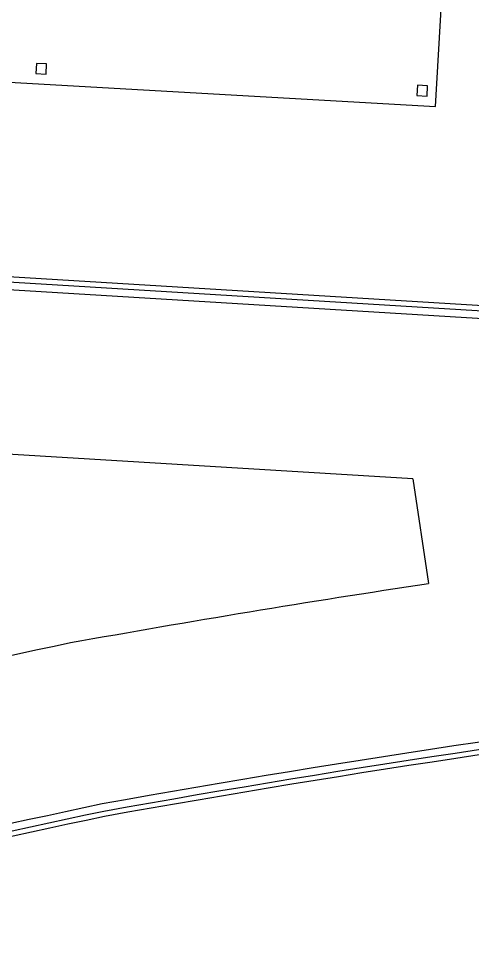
# Model space of a CAD drawing. Header units: millimetres. Extents: x 441061 to 442903, y 4515148 to 4515613.
# Drawn here: x 442462.981 to 442463.542, y 4515547.106 to 4515548.254 of the extents above; entities that cross this region are included whole.
import ezdxf

# ---------------------------------------------------------------- set-up
doc = ezdxf.new("R2010")
doc.units = ezdxf.units.MM
doc.linetypes.add('CONTINUA', pattern=[0])
doc.layers.add('01_mono BAJA', color=2, linetype='Continuous')
doc.layers.add('01_piscinas', color=254, linetype='Continuous')

# ---------------------------------------------------------------- blocks, each defined once
blk = doc.blocks.new('A$C6A825EFA')
at = {"layer": '01_mono BAJA', "color": 254}
for p, q in [((15.7, 0, 0), (15.7, 3)), ((0, 0, 0), (15.7, 0, 0))]:
    blk.add_line(p, q, dxfattribs=at)
blk.add_lwpolyline([(11.8348, 0.2), (11.7348, 0.2), (11.7348, 0.1), (11.8348, 0.1)], close=True, dxfattribs=at)
at = {"layer": '01_mono BAJA', "color": 254, "elevation": 0}
blk.add_lwpolyline([(15.61, 0.2), (15.51, 0.2), (15.51, 0.1), (15.61, 0.1)], close=True, dxfattribs=at)
blk = doc.blocks.new('A$C21391103')
at = {"layer": '01_piscinas'}
for p, q in [((190.3916, 97.6774), (174.4383, 98.6489)), ((182.0865, 96.4299, 0), (182.2422, 95.3973, 0))]:
    blk.add_line(p, q, dxfattribs=at)
for points in [[(78.4444, 98.4233), (89.005, 80.7651), (89.1802, 80.8154), (95.1468, 82.5473), (101.6471, 84.4238), (106.238, 85.7491), (112.1474, 87.4296), (116.2453, 88.6375), (116.6817, 88.7665), (128.5755, 92.2806), (131.6486, 93.1793), (131.6915, 93.1918), (136.8706, 94.7063, 0.005834), (144.9503, 97.0266, -0.002251), (145.5338, 97.1717, -0.002318), (146.1343, 97.3152, -0.000235), (146.1496, 97.3188, -0.000109), (146.1778, 97.3253, -0.024812), (152.6944, 98.5087, -0.026464), (159.7143, 99.0975, -0.005162), (161.0889, 99.1256, -0.022761), (169.4047, 98.8311), (174.4321, 98.5249), (190.389, 97.5532)], [(78.5187, 98.4452), (89.0397, 80.8531), (89.1594, 80.8875), (95.1259, 82.6194), (101.6263, 84.4959), (106.2174, 85.8212), (112.1265, 87.5016), (116.2241, 88.7094), (116.6605, 88.8384), (128.5543, 92.3525), (131.6276, 93.2513), (131.6705, 93.2638), (136.8501, 94.7785, 0.005835), (144.9303, 97.0989, -0.002257), (145.5161, 97.2446, -0.002318), (146.1172, 97.3882, -0.000234), (146.1324, 97.3918, -0.000109), (146.1607, 97.3984, -0.024811), (152.6844, 98.583, -0.026464), (159.712, 99.1724, -0.005162), (161.0881, 99.2006, -0.022759), (169.41, 98.9059), (174.4367, 98.5998), (190.3909, 97.6282)], [(190.3126, 94.6555, 0.016487), (186.4521, 94.3256, 0.014757), (179.0139, 93.2187, 0.006475), (173.2372, 91.9157, 0.008166), (166.0036, 90.06, 0.021654), (156.8841, 86.9453, 0.020322), (148.6004, 83.3147, 0.00713), (143.0416, 80.4542, 0.000222), (142.87, 80.3626), (141.5808, 79.6632), (140.2919, 78.9639, 0.002681), (138.2393, 77.8181), (131.3377, 73.999), (128.7227, 72.556), (120.8084, 68.1886), (115.8655, 65.4489), (102.6963, 58.1499), (102.5823, 58.0861), (113.3642, 40.0897)], [(190.3106, 94.5803, 0.016462), (186.461, 94.2511, 0.014755), (179.0282, 93.145, 0.006474), (173.2547, 91.8428, 0.008165), (166.024, 89.9878, 0.021653), (156.9114, 86.8754, 0.020322), (148.6335, 83.2474, 0.00713), (143.0769, 80.388, 0.000222), (142.9055, 80.2966), (141.6165, 79.5973), (140.3279, 78.8981, 0.002681), (138.276, 77.7527), (131.374, 73.9334), (128.7589, 72.4903), (120.8447, 68.1229), (115.9019, 65.3834), (102.7328, 58.0844), (102.6863, 58.0584), (113.4285, 40.1282)]]:
    blk.add_lwpolyline(points, format="xyb", dxfattribs=at)
at = {"layer": '01_piscinas', "elevation": 0}
blk.add_lwpolyline([(182.0865, 96.4299), (174.3319, 96.9021), (172.6564, 97.0041)], dxfattribs=at)
blk.add_lwpolyline([(173.4746, 93.642, -0.005815), (178.7005, 94.8128, -0.006954), (182.2422, 95.3973)], format="xyb", dxfattribs=at)
at = {"layer": '01_piscinas'}
for centre, radius, start, end in [((201.4802, -32.214), 127.3032, 96.773527, 100.154452), ((226.4263, -130.4489), 228.512, 101.969147, 103.452664)]:
    blk.add_arc(centre, radius, start, end, dxfattribs=at)
at = {"layer": '01_piscinas', "rotation": 356.7041834618886}
blk.add_blockref('A$C6A825EFA', (166.6365, 101.0109, 0), dxfattribs=at)

msp = doc.modelspace()

# ---------------------------------------------------------------- block references
at = {"layer": '01_piscinas', "color": 6, "linetype": 'CONTINUA', "xscale": 0.125, "yscale": 0.125, "zscale": 0.125}
msp.add_blockref('A$C21391103', (442440.7076, 4515535.6321), dxfattribs=at)

doc.saveas('drawing.dxf')
